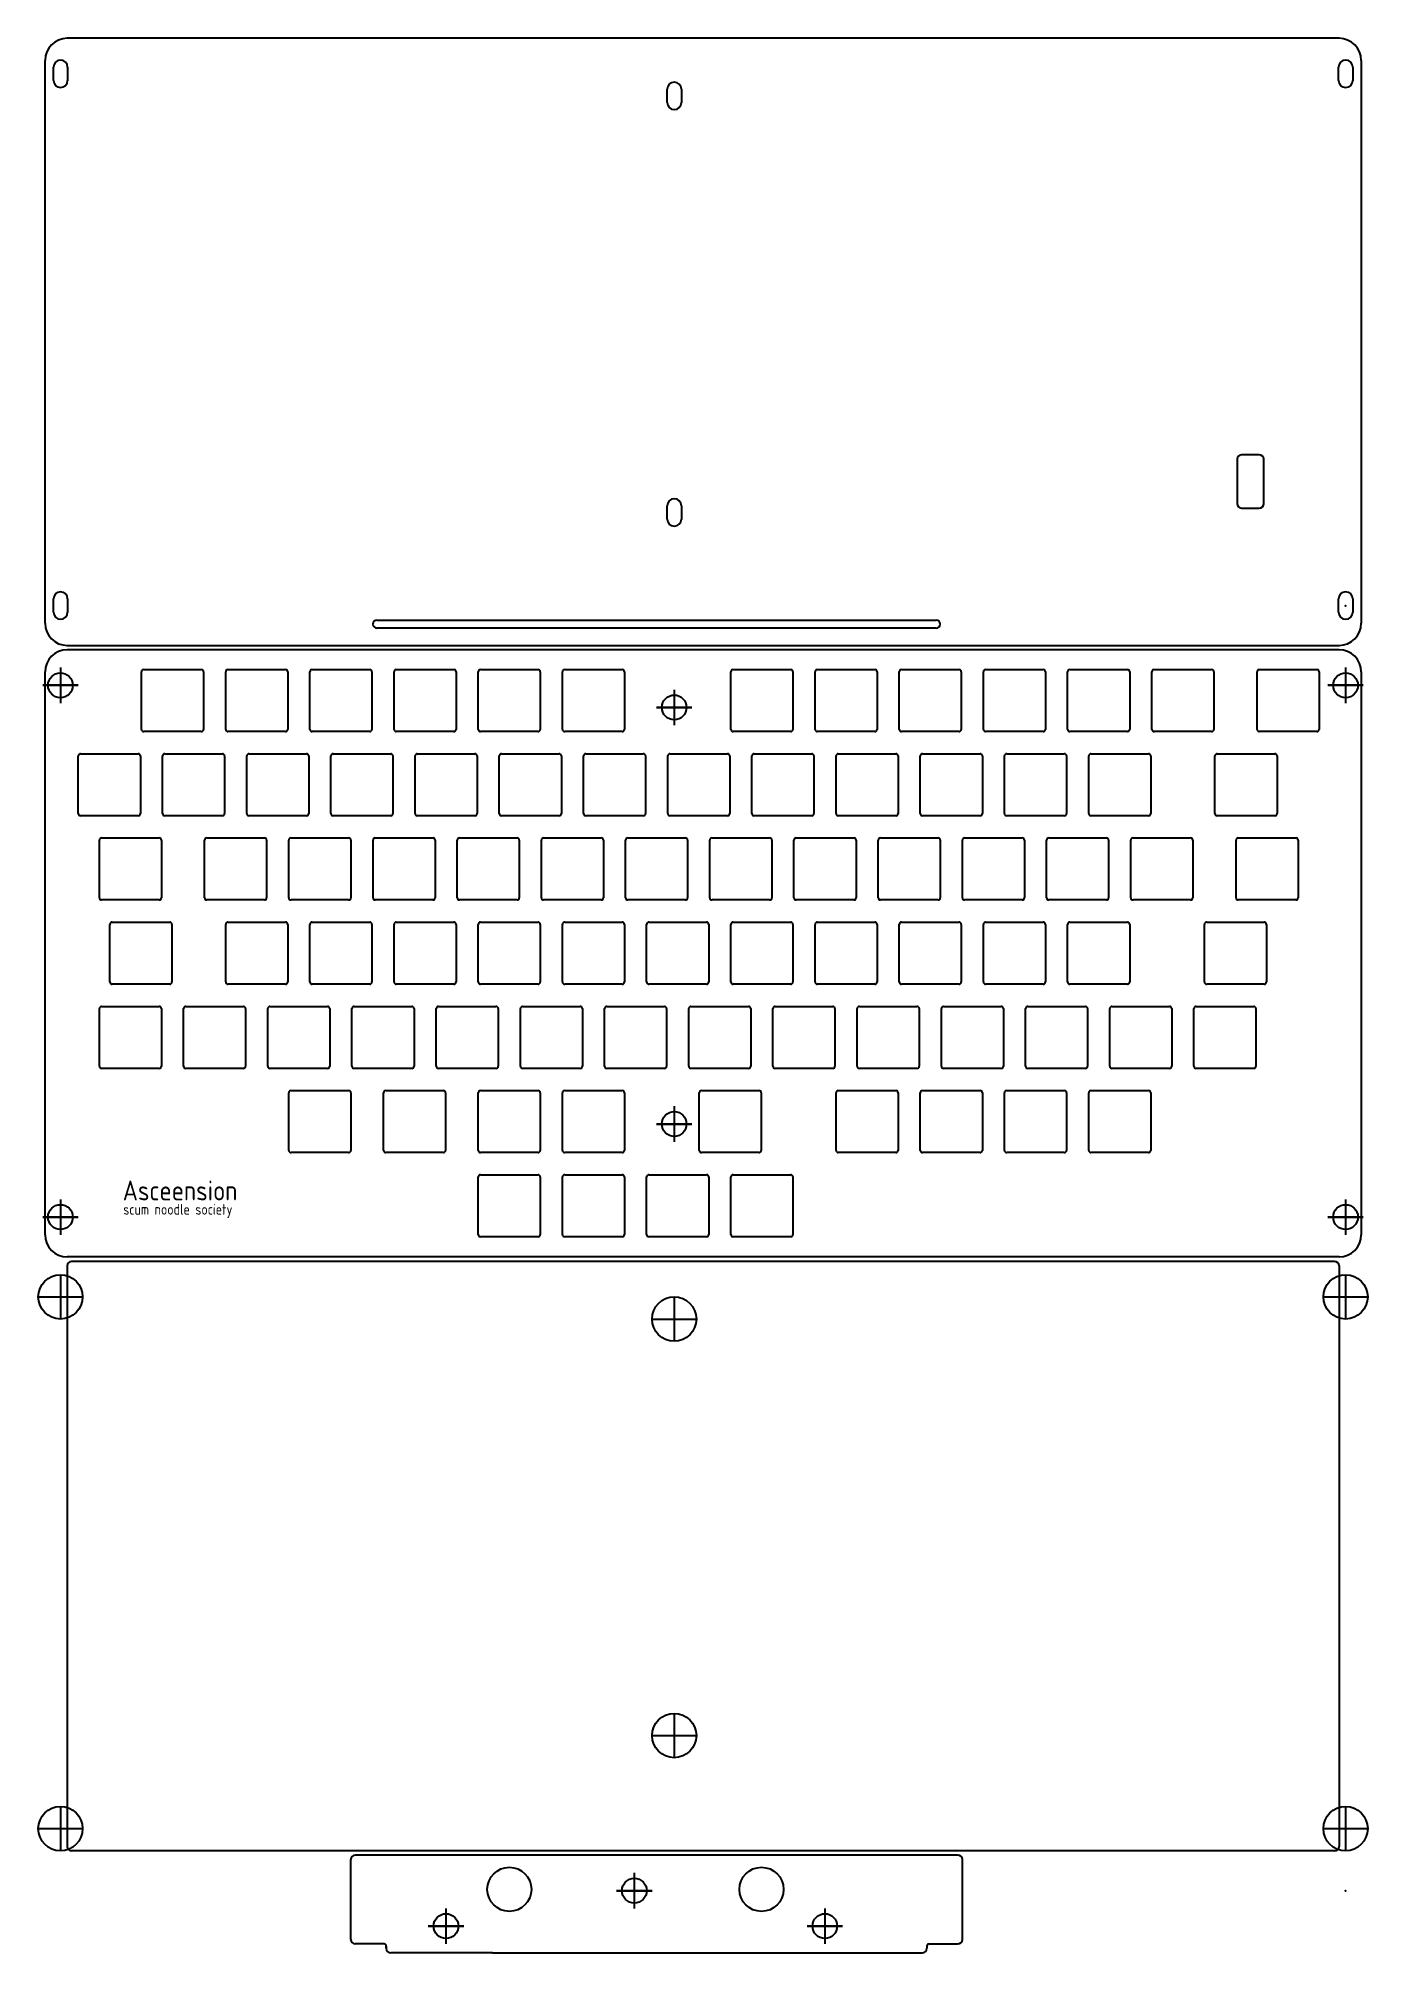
# Model space of a CAD drawing. Extents: x 8 to 308, y 8 to 440.
import ezdxf
from ezdxf.enums import TextEntityAlignment as Align

# ---------------------------------------------------------------- set-up
doc = ezdxf.new("R2010")
doc.units = 0
doc.header["$MEASUREMENT"] = 0
doc.layers.get('0').update_dxf_attribs({"linetype": 'CONTINUOUS'})
doc.layers.add('BLACK', color=7, linetype='CONTINUOUS')
doc.styles.add('KICADB', font='isocp.shx')

msp = doc.modelspace()

# ---------------------------------------------------------------- linework, layer by layer
at = {"linetype": 'ByBlock'}
for p in [(303.5, 311.95), (303.475, 22)]:
    msp.add_point(p, dxfattribs=at)
at = {"layer": 'BLACK', "linetype": 'Continuous'}
for p, q in [((56.5, 440), (15, 440)), ((302, 440), (56.5, 440)), ((10, 344.5), (10, 435)), ((11.9, 430.5), (11.9, 433.5)), ((11.9, 430.5), (11.9, 433.5)), ((11.9, 430.5), (11.9, 433.5)), ((11.9, 430.5), (11.9, 433.5)), ((15.1, 433.5), (15.1, 430.4)), ((15.1, 433.5), (15.1, 430.4)), ((15.1, 433.5), (15.1, 430.4)), ((15.1, 433.5), (15.1, 430.4)), ((301.9, 430.5), (301.9, 433.5)), ((301.9, 430.5), (301.9, 433.5)), ((301.9, 430.5), (301.9, 433.5)), ((301.9, 430.5), (301.9, 433.5)), ((305.1, 433.5), (305.1, 430.4)), ((305.1, 433.5), (305.1, 430.4)), ((305.1, 433.5), (305.1, 430.4)), ((305.1, 433.5), (305.1, 430.4)), ((307, 435), (307, 308)), ((150.4, 425.5), (150.4, 428.5)), ((150.4, 425.5), (150.4, 428.5)), ((150.4, 425.5), (150.4, 428.5)), ((150.4, 425.5), (150.4, 428.5)), ((153.6, 428.5), (153.6, 425.4)), ((153.6, 428.5), (153.6, 425.4)), ((153.6, 428.5), (153.6, 425.4)), ((153.6, 428.5), (153.6, 425.4)), ((284, 346), (280, 346)), ((10, 308), (10, 344.5)), ((279, 345), (279, 335)), ((285, 335), (285, 345)), ((150.4, 331.5), (150.4, 334.5)), ((150.4, 331.5), (150.4, 334.5)), ((150.4, 331.5), (150.4, 334.5)), ((150.4, 331.5), (150.4, 334.5)), ((153.6, 334.5), (153.6, 331.4)), ((153.6, 334.5), (153.6, 331.4)), ((153.6, 334.5), (153.6, 331.4)), ((153.6, 334.5), (153.6, 331.4)), ((280, 334), (284, 334)), ((11.9, 310.5), (11.9, 313.5)), ((11.9, 310.5), (11.9, 313.5)), ((11.9, 310.5), (11.9, 313.5)), ((11.9, 310.5), (11.9, 313.5)), ((15.1, 313.5), (15.1, 310.4)), ((15.1, 313.5), (15.1, 310.4)), ((15.1, 313.5), (15.1, 310.4)), ((15.1, 313.5), (15.1, 310.4)), ((301.9, 310.5), (301.9, 313.5)), ((301.9, 310.5), (301.9, 313.5)), ((301.9, 310.5), (301.9, 313.5)), ((301.9, 310.5), (301.9, 313.5)), ((305.1, 313.5), (305.1, 310.4)), ((305.1, 313.5), (305.1, 310.4)), ((305.1, 313.5), (305.1, 310.4)), ((305.1, 313.5), (305.1, 310.4)), ((84.9, 308.7), (211.1, 308.7)), ((211.1, 306.9), (84.9, 306.9)), ((15, 303), (56.5, 303)), ((56.5, 303), (302, 303)), ((260.5, 302), (15, 302)), ((302, 302), (260.5, 302)), ((9.475, 294), (17.475, 294)), ((17.475, 294), (9.475, 294)), ((10, 260.5), (10, 297)), ((13.475, 298), (13.475, 290)), ((31.7596, 284.051), (31.7596, 297.051)), ((32.2596, 297.551), (45.2596, 297.551)), ((45.7596, 297.051), (45.7596, 284.051)), ((50.7596, 284.051), (50.7596, 297.051)), ((51.2596, 297.551), (64.2596, 297.551)), ((64.7596, 297.051), (64.7596, 284.051)), ((69.7596, 284.051), (69.7596, 297.051)), ((70.2596, 297.551), (83.2596, 297.551)), ((83.7596, 297.051), (83.7596, 284.051)), ((88.7596, 284.051), (88.7596, 297.051)), ((89.2596, 297.551), (102.26, 297.551)), ((102.76, 297.051), (102.76, 284.051)), ((107.76, 284.051), (107.76, 297.051)), ((108.26, 297.551), (121.26, 297.551)), ((121.76, 297.051), (121.76, 284.051)), ((126.76, 284.051), (126.76, 297.051)), ((127.26, 297.551), (140.26, 297.551)), ((140.76, 297.051), (140.76, 284.051)), ((164.76, 284.051), (164.76, 297.051)), ((165.26, 297.551), (178.26, 297.551)), ((178.76, 297.051), (178.76, 284.051)), ((183.76, 284.051), (183.76, 297.051)), ((184.26, 297.551), (197.26, 297.551)), ((197.76, 297.051), (197.76, 284.051)), ((202.76, 284.051), (202.76, 297.051)), ((203.26, 297.551), (216.26, 297.551)), ((216.76, 297.051), (216.76, 284.051)), ((221.76, 284.051), (221.76, 297.051)), ((222.26, 297.551), (235.26, 297.551)), ((235.76, 297.051), (235.76, 284.051)), ((240.76, 284.051), (240.76, 297.051)), ((241.26, 297.551), (254.26, 297.551)), ((254.76, 297.051), (254.76, 284.051)), ((259.76, 284.051), (259.76, 297.051)), ((260.26, 297.551), (273.26, 297.551)), ((273.76, 297.051), (273.76, 284.051)), ((283.51, 284.051), (283.51, 297.051)), ((284.01, 297.551), (297.01, 297.551)), ((297.51, 297.051), (297.51, 284.051)), ((299.475, 294), (307.475, 294)), ((307.475, 294), (299.475, 294)), ((303.475, 298), (303.475, 290)), ((307, 297), (307, 260.5)), ((151.975, 293), (151.975, 285)), ((147.975, 289), (155.975, 289)), ((155.975, 289), (147.975, 289)), ((45.2596, 283.551), (32.2596, 283.551)), ((64.2596, 283.551), (51.2596, 283.551)), ((83.2596, 283.551), (70.2596, 283.551)), ((102.26, 283.551), (89.2596, 283.551)), ((121.26, 283.551), (108.26, 283.551)), ((140.26, 283.551), (127.26, 283.551)), ((178.26, 283.551), (165.26, 283.551)), ((197.26, 283.551), (184.26, 283.551)), ((216.26, 283.551), (203.26, 283.551)), ((235.26, 283.551), (222.26, 283.551)), ((254.26, 283.551), (241.26, 283.551)), ((273.26, 283.551), (260.26, 283.551)), ((297.01, 283.551), (284.01, 283.551)), ((17.5096, 265.051), (17.5096, 278.051)), ((18.0096, 278.551), (31.0096, 278.551)), ((31.5096, 278.051), (31.5096, 265.051)), ((36.5096, 265.051), (36.5096, 278.051)), ((37.0096, 278.551), (50.0096, 278.551)), ((50.5096, 278.051), (50.5096, 265.051)), ((55.5096, 265.051), (55.5096, 278.051)), ((56.0096, 278.551), (69.0096, 278.551)), ((69.5096, 278.051), (69.5096, 265.051)), ((74.5096, 265.051), (74.5096, 278.051)), ((75.0096, 278.551), (88.0096, 278.551)), ((88.5096, 278.051), (88.5096, 265.051)), ((93.5096, 265.051), (93.5096, 278.051)), ((94.0096, 278.551), (107.01, 278.551)), ((107.51, 278.051), (107.51, 265.051)), ((112.51, 265.051), (112.51, 278.051)), ((113.01, 278.551), (126.01, 278.551)), ((126.51, 278.051), (126.51, 265.051)), ((131.51, 265.051), (131.51, 278.051)), ((132.01, 278.551), (145.01, 278.551)), ((145.51, 278.051), (145.51, 265.051)), ((150.51, 265.051), (150.51, 278.051)), ((151.01, 278.551), (164.01, 278.551)), ((164.51, 278.051), (164.51, 265.051)), ((169.51, 265.051), (169.51, 278.051)), ((170.01, 278.551), (183.01, 278.551)), ((183.51, 278.051), (183.51, 265.051)), ((188.51, 265.051), (188.51, 278.051)), ((189.01, 278.551), (202.01, 278.551)), ((202.51, 278.051), (202.51, 265.051)), ((207.51, 265.051), (207.51, 278.051)), ((208.01, 278.551), (221.01, 278.551)), ((221.51, 278.051), (221.51, 265.051)), ((226.51, 265.051), (226.51, 278.051)), ((227.01, 278.551), (240.01, 278.551)), ((240.51, 278.051), (240.51, 265.051)), ((245.51, 265.051), (245.51, 278.051)), ((246.01, 278.551), (259.01, 278.551)), ((259.51, 278.051), (259.51, 265.051)), ((274.01, 265.051), (274.01, 278.051)), ((274.51, 278.551), (287.51, 278.551)), ((288.01, 278.051), (288.01, 265.051)), ((31.0096, 264.551), (18.0096, 264.551)), ((50.0096, 264.551), (37.0096, 264.551)), ((69.0096, 264.551), (56.0096, 264.551)), ((88.0096, 264.551), (75.0096, 264.551)), ((107.01, 264.551), (94.0096, 264.551)), ((126.01, 264.551), (113.01, 264.551)), ((145.01, 264.551), (132.01, 264.551)), ((164.01, 264.551), (151.01, 264.551)), ((183.01, 264.551), (170.01, 264.551)), ((202.01, 264.551), (189.01, 264.551)), ((221.01, 264.551), (208.01, 264.551)), ((240.01, 264.551), (227.01, 264.551)), ((259.01, 264.551), (246.01, 264.551)), ((287.51, 264.551), (274.51, 264.551)), ((10, 170), (10, 260.5)), ((22.7596, 259.551), (35.7596, 259.551)), ((46.5096, 259.551), (59.5096, 259.551)), ((65.5096, 259.551), (78.5096, 259.551)), ((84.5096, 259.551), (97.5096, 259.551)), ((103.51, 259.551), (116.51, 259.551)), ((122.51, 259.551), (135.51, 259.551)), ((141.51, 259.551), (154.51, 259.551)), ((160.51, 259.551), (173.51, 259.551)), ((179.51, 259.551), (192.51, 259.551)), ((198.51, 259.551), (211.51, 259.551)), ((217.51, 259.551), (230.51, 259.551)), ((236.51, 259.551), (249.51, 259.551)), ((255.51, 259.551), (268.51, 259.551)), ((279.26, 259.551), (292.26, 259.551)), ((307, 260.5), (307, 170)), ((22.2596, 246.051), (22.2596, 259.051)), ((36.2596, 259.051), (36.2596, 246.051)), ((46.0096, 246.051), (46.0096, 259.051)), ((60.0096, 259.051), (60.0096, 246.051)), ((65.0096, 246.051), (65.0096, 259.051)), ((79.0096, 259.051), (79.0096, 246.051)), ((84.0096, 246.051), (84.0096, 259.051)), ((98.0096, 259.051), (98.0096, 246.051)), ((103.01, 246.051), (103.01, 259.051)), ((117.01, 259.051), (117.01, 246.051)), ((122.01, 246.051), (122.01, 259.051)), ((136.01, 259.051), (136.01, 246.051)), ((141.01, 246.051), (141.01, 259.051)), ((155.01, 259.051), (155.01, 246.051)), ((160.01, 246.051), (160.01, 259.051)), ((174.01, 259.051), (174.01, 246.051)), ((179.01, 246.051), (179.01, 259.051)), ((193.01, 259.051), (193.01, 246.051)), ((198.01, 246.051), (198.01, 259.051)), ((212.01, 259.051), (212.01, 246.051)), ((217.01, 246.051), (217.01, 259.051)), ((231.01, 259.051), (231.01, 246.051)), ((236.01, 246.051), (236.01, 259.051)), ((250.01, 259.051), (250.01, 246.051)), ((255.01, 246.051), (255.01, 259.051)), ((269.01, 259.051), (269.01, 246.051)), ((278.76, 246.051), (278.76, 259.051)), ((292.76, 259.051), (292.76, 246.051)), ((35.7596, 245.551), (22.7596, 245.551)), ((59.5096, 245.551), (46.5096, 245.551)), ((78.5096, 245.551), (65.5096, 245.551)), ((97.5096, 245.551), (84.5096, 245.551)), ((116.51, 245.551), (103.51, 245.551)), ((135.51, 245.551), (122.51, 245.551)), ((154.51, 245.551), (141.51, 245.551)), ((173.51, 245.551), (160.51, 245.551)), ((192.51, 245.551), (179.51, 245.551)), ((211.51, 245.551), (198.51, 245.551)), ((230.51, 245.551), (217.51, 245.551)), ((249.51, 245.551), (236.51, 245.551)), ((268.51, 245.551), (255.51, 245.551)), ((292.26, 245.551), (279.26, 245.551)), ((24.6346, 227.051), (24.6346, 240.051)), ((25.1346, 240.551), (38.1346, 240.551)), ((38.6346, 240.051), (38.6346, 227.051)), ((50.7596, 227.051), (50.7596, 240.051)), ((51.2596, 240.551), (64.2596, 240.551)), ((64.7596, 240.051), (64.7596, 227.051)), ((69.7596, 227.051), (69.7596, 240.051)), ((70.2596, 240.551), (83.2596, 240.551)), ((83.7596, 240.051), (83.7596, 227.051)), ((88.7596, 227.051), (88.7596, 240.051)), ((89.2596, 240.551), (102.26, 240.551)), ((102.76, 240.051), (102.76, 227.051)), ((107.76, 227.051), (107.76, 240.051)), ((108.26, 240.551), (121.26, 240.551)), ((121.76, 240.051), (121.76, 227.051)), ((126.76, 227.051), (126.76, 240.051)), ((127.26, 240.551), (140.26, 240.551)), ((140.76, 240.051), (140.76, 227.051)), ((145.76, 227.051), (145.76, 240.051)), ((146.26, 240.551), (159.26, 240.551)), ((159.76, 240.051), (159.76, 227.051)), ((164.76, 227.051), (164.76, 240.051)), ((165.26, 240.551), (178.26, 240.551)), ((178.76, 240.051), (178.76, 227.051)), ((183.76, 227.051), (183.76, 240.051)), ((184.26, 240.551), (197.26, 240.551)), ((197.76, 240.051), (197.76, 227.051)), ((202.76, 227.051), (202.76, 240.051)), ((203.26, 240.551), (216.26, 240.551)), ((216.76, 240.051), (216.76, 227.051)), ((221.76, 227.051), (221.76, 240.051)), ((222.26, 240.551), (235.26, 240.551)), ((235.76, 240.051), (235.76, 227.051)), ((240.76, 227.051), (240.76, 240.051)), ((241.26, 240.551), (254.26, 240.551)), ((254.76, 240.051), (254.76, 227.051)), ((271.635, 227.051), (271.635, 240.051)), ((272.135, 240.551), (285.135, 240.551)), ((285.635, 240.051), (285.635, 227.051)), ((38.1346, 226.551), (25.1346, 226.551)), ((64.2596, 226.551), (51.2596, 226.551)), ((83.2596, 226.551), (70.2596, 226.551)), ((102.26, 226.551), (89.2596, 226.551)), ((121.26, 226.551), (108.26, 226.551)), ((140.26, 226.551), (127.26, 226.551)), ((159.26, 226.551), (146.26, 226.551)), ((178.26, 226.551), (165.26, 226.551)), ((197.26, 226.551), (184.26, 226.551)), ((216.26, 226.551), (203.26, 226.551)), ((235.26, 226.551), (222.26, 226.551)), ((254.26, 226.551), (241.26, 226.551)), ((285.135, 226.551), (272.135, 226.551)), ((22.2596, 208.051), (22.2596, 221.051)), ((22.7596, 221.551), (35.7596, 221.551)), ((36.2596, 221.051), (36.2596, 208.051)), ((41.2596, 208.051), (41.2596, 221.051)), ((41.7596, 221.551), (54.7596, 221.551)), ((55.2596, 221.051), (55.2596, 208.051)), ((60.2596, 208.051), (60.2596, 221.051)), ((60.7596, 221.551), (73.7596, 221.551)), ((74.2596, 221.051), (74.2596, 208.051)), ((79.2596, 208.051), (79.2596, 221.051)), ((79.7596, 221.551), (92.7596, 221.551)), ((93.2596, 221.051), (93.2596, 208.051)), ((98.2596, 208.051), (98.2596, 221.051)), ((98.7596, 221.551), (111.76, 221.551)), ((112.26, 221.051), (112.26, 208.051)), ((117.26, 208.051), (117.26, 221.051)), ((117.76, 221.551), (130.76, 221.551)), ((131.26, 221.051), (131.26, 208.051)), ((136.26, 208.051), (136.26, 221.051)), ((136.76, 221.551), (149.76, 221.551)), ((150.26, 221.051), (150.26, 208.051)), ((155.26, 208.051), (155.26, 221.051)), ((155.76, 221.551), (168.76, 221.551)), ((169.26, 221.051), (169.26, 208.051)), ((174.26, 208.051), (174.26, 221.051)), ((174.76, 221.551), (187.76, 221.551)), ((188.26, 221.051), (188.26, 208.051)), ((193.26, 208.051), (193.26, 221.051)), ((193.76, 221.551), (206.76, 221.551)), ((207.26, 221.051), (207.26, 208.051)), ((212.26, 208.051), (212.26, 221.051)), ((212.76, 221.551), (225.76, 221.551)), ((226.26, 221.051), (226.26, 208.051)), ((231.26, 208.051), (231.26, 221.051)), ((231.76, 221.551), (244.76, 221.551)), ((245.26, 221.051), (245.26, 208.051)), ((250.26, 208.051), (250.26, 221.051)), ((250.76, 221.551), (263.76, 221.551)), ((264.26, 221.051), (264.26, 208.051)), ((269.26, 208.051), (269.26, 221.051)), ((269.76, 221.551), (282.76, 221.551)), ((283.26, 221.051), (283.26, 208.051)), ((35.7596, 207.551), (22.7596, 207.551)), ((54.7596, 207.551), (41.7596, 207.551)), ((73.7596, 207.551), (60.7596, 207.551)), ((92.7596, 207.551), (79.7596, 207.551)), ((111.76, 207.551), (98.7596, 207.551)), ((130.76, 207.551), (117.76, 207.551)), ((149.76, 207.551), (136.76, 207.551)), ((168.76, 207.551), (155.76, 207.551)), ((187.76, 207.551), (174.76, 207.551)), ((206.76, 207.551), (193.76, 207.551)), ((225.76, 207.551), (212.76, 207.551)), ((244.76, 207.551), (231.76, 207.551)), ((263.76, 207.551), (250.76, 207.551)), ((282.76, 207.551), (269.76, 207.551)), ((65.0096, 189.051), (65.0096, 202.051)), ((65.5096, 202.551), (78.5096, 202.551)), ((79.0096, 202.051), (79.0096, 189.051)), ((86.3846, 189.051), (86.3846, 202.051)), ((86.8846, 202.551), (99.8846, 202.551)), ((100.385, 202.051), (100.385, 189.051)), ((107.76, 189.051), (107.76, 202.051)), ((108.26, 202.551), (121.26, 202.551)), ((121.76, 202.051), (121.76, 189.051)), ((126.76, 189.051), (126.76, 202.051)), ((127.26, 202.551), (140.26, 202.551)), ((140.76, 202.051), (140.76, 189.051)), ((151.975, 199), (151.975, 191)), ((157.635, 189.051), (157.635, 202.051)), ((158.135, 202.551), (171.135, 202.551)), ((171.635, 202.051), (171.635, 189.051)), ((188.51, 189.051), (188.51, 202.051)), ((189.01, 202.551), (202.01, 202.551)), ((202.51, 202.051), (202.51, 189.051)), ((207.51, 189.051), (207.51, 202.051)), ((208.01, 202.551), (221.01, 202.551)), ((221.51, 202.051), (221.51, 189.051)), ((226.51, 189.051), (226.51, 202.051)), ((227.01, 202.551), (240.01, 202.551)), ((240.51, 202.051), (240.51, 189.051)), ((245.51, 189.051), (245.51, 202.051)), ((246.01, 202.551), (259.01, 202.551)), ((259.51, 202.051), (259.51, 189.051)), ((147.975, 195), (155.975, 195)), ((155.975, 195), (147.975, 195)), ((78.5096, 188.551), (65.5096, 188.551)), ((99.8846, 188.551), (86.8846, 188.551)), ((121.26, 188.551), (108.26, 188.551)), ((140.26, 188.551), (127.26, 188.551)), ((171.135, 188.551), (158.135, 188.551)), ((202.01, 188.551), (189.01, 188.551)), ((221.01, 188.551), (208.01, 188.551)), ((240.01, 188.551), (227.01, 188.551)), ((259.01, 188.551), (246.01, 188.551)), ((107.76, 170.051), (107.76, 183.051)), ((108.26, 183.551), (121.26, 183.551)), ((121.76, 183.051), (121.76, 170.051)), ((126.76, 170.051), (126.76, 183.051)), ((127.26, 183.551), (140.26, 183.551)), ((140.76, 183.051), (140.76, 170.051)), ((145.76, 170.051), (145.76, 183.051)), ((146.26, 183.551), (159.26, 183.551)), ((159.76, 183.051), (159.76, 170.051)), ((164.76, 170.051), (164.76, 183.051)), ((165.26, 183.551), (178.26, 183.551)), ((178.76, 183.051), (178.76, 170.051)), ((13.475, 178), (13.475, 170)), ((303.475, 178), (303.475, 170)), ((9.475, 174), (17.475, 174)), ((17.475, 174), (9.475, 174)), ((299.475, 174), (307.475, 174)), ((307.475, 174), (299.475, 174)), ((121.26, 169.551), (108.26, 169.551)), ((140.26, 169.551), (127.26, 169.551)), ((159.26, 169.551), (146.26, 169.551)), ((178.26, 169.551), (165.26, 169.551)), ((260.5, 165), (15, 165)), ((302, 165), (260.5, 165)), ((13.475, 161), (13.475, 151)), ((15, 163), (15, 123.938)), ((56.5, 164), (16, 164)), ((301, 164), (56.5, 164)), ((302, 163), (302, 123.938)), ((303.475, 161), (303.475, 151)), ((8.475, 156), (18.475, 156)), ((151.975, 156), (151.975, 146)), ((298.475, 156), (308.475, 156)), ((146.975, 151), (156.975, 151)), ((15, 123.938), (15, 32)), ((302, 123.938), (302, 32)), ((151.975, 62), (151.975, 52)), ((146.975, 57), (156.975, 57)), ((13.475, 41), (13.475, 31)), ((303.475, 41), (303.475, 31)), ((8.475, 36), (18.475, 36)), ((298.475, 36), (308.475, 36)), ((56.5, 31), (16, 31)), ((301, 31), (56.5, 31)), ((79, 11), (79, 29)), ((185, 30), (80, 30)), ((142.975, 26), (142.975, 18)), ((216, 30), (185, 30)), ((217, 11), (217, 29)), ((138.975, 22), (146.975, 22)), ((146.975, 22), (138.975, 22)), ((100.475, 18), (100.475, 10)), ((185.975, 18), (185.975, 10)), ((96.475, 14), (104.475, 14)), ((104.475, 14), (96.475, 14)), ((181.975, 14), (189.975, 14)), ((189.975, 14), (181.975, 14)), ((86.5, 10), (80, 10)), ((86.5, 10), (80, 10)), ((87, 9), (87, 9.5)), ((87, 9.5), (87, 9)), ((209, 9.5), (209, 9)), ((209.5, 10), (216, 10)), ((210, 10), (216, 10)), ((111, 8), (88, 8)), ((111, 8), (208, 8))]:
    msp.add_line(p, q, dxfattribs=at)
at = {"layer": 'BLACK'}
for centre, radius in [((13.475, 294), 2.7951), ((303.475, 294), 2.7951), ((151.975, 289), 2.7951), ((151.975, 195), 2.7951), ((13.475, 174), 2.7951), ((303.475, 174), 2.7951), ((13.475, 156), 5), ((303.475, 156), 5), ((151.975, 151), 5), ((151.975, 57), 5), ((13.475, 36), 5), ((303.475, 36), 5), ((114.775, 22.3), 4.982), ((171.675, 22.3), 4.982), ((142.975, 22), 2.7951), ((100.475, 14), 2.7951), ((185.975, 14), 2.7951)]:
    msp.add_circle(centre, radius, dxfattribs=at)
for centre, radius, start, end in [((15, 435), 5, 90, 180), ((302, 435), 5, 0, 90), ((13.5, 433.5), 1.6, 90, 180), ((13.5, 433.5), 1.6, 90, 180), ((13.5, 433.5), 1.6, 90, 180), ((13.5, 433.5), 1.6, 90, 180), ((13.5, 433.5), 1.6, 0, 90), ((13.5, 433.5), 1.6, 0, 90), ((13.5, 433.5), 1.6, 0, 90), ((13.5, 433.5), 1.6, 0, 90), ((303.5, 433.5), 1.6, 90, 180), ((303.5, 433.5), 1.6, 90, 180), ((303.5, 433.5), 1.6, 90, 180), ((303.5, 433.5), 1.6, 90, 180), ((303.5, 433.5), 1.6, 0, 90), ((303.5, 433.5), 1.6, 0, 90), ((303.5, 433.5), 1.6, 0, 90), ((303.5, 433.5), 1.6, 0, 90), ((13.5, 430.5), 1.6, 180, 270), ((13.5, 430.5), 1.6, 180, 270), ((13.5, 430.5), 1.6, 180, 270), ((13.5, 430.5), 1.6, 180, 270), ((13.5, 430.5), 1.6, 270, 0), ((13.5, 430.5), 1.6, 270, 0), ((13.5, 430.5), 1.6, 270, 0), ((13.5, 430.5), 1.6, 270, 0), ((152, 428.5), 1.6, 90, 180), ((152, 428.5), 1.6, 90, 180), ((152, 428.5), 1.6, 90, 180), ((152, 428.5), 1.6, 90, 180), ((152, 428.5), 1.6, 0, 90), ((152, 428.5), 1.6, 0, 90), ((152, 428.5), 1.6, 0, 90), ((152, 428.5), 1.6, 0, 90), ((303.5, 430.5), 1.6, 180, 270), ((303.5, 430.5), 1.6, 180, 270), ((303.5, 430.5), 1.6, 180, 270), ((303.5, 430.5), 1.6, 180, 270), ((303.5, 430.5), 1.6, 270, 0), ((303.5, 430.5), 1.6, 270, 0), ((303.5, 430.5), 1.6, 270, 0), ((303.5, 430.5), 1.6, 270, 0), ((152, 425.5), 1.6, 180, 270), ((152, 425.5), 1.6, 180, 270), ((152, 425.5), 1.6, 180, 270), ((152, 425.5), 1.6, 180, 270), ((152, 425.5), 1.6, 270, 0), ((152, 425.5), 1.6, 270, 0), ((152, 425.5), 1.6, 270, 0), ((152, 425.5), 1.6, 270, 0), ((280, 345), 1, 90, 180), ((284, 345), 1, 0, 90), ((152, 334.5), 1.6, 90, 180), ((152, 334.5), 1.6, 90, 180), ((152, 334.5), 1.6, 90, 180), ((152, 334.5), 1.6, 90, 180), ((152, 334.5), 1.6, 0, 90), ((152, 334.5), 1.6, 0, 90), ((152, 334.5), 1.6, 0, 90), ((152, 334.5), 1.6, 0, 90), ((280, 335), 1, 180, 270), ((284, 335), 1, 270, 0), ((152, 331.5), 1.6, 180, 270), ((152, 331.5), 1.6, 180, 270), ((152, 331.5), 1.6, 180, 270), ((152, 331.5), 1.6, 180, 270), ((152, 331.5), 1.6, 270, 0), ((152, 331.5), 1.6, 270, 0), ((152, 331.5), 1.6, 270, 0), ((152, 331.5), 1.6, 270, 0), ((13.5, 313.5), 1.6, 90, 180), ((13.5, 313.5), 1.6, 90, 180), ((13.5, 313.5), 1.6, 90, 180), ((13.5, 313.5), 1.6, 90, 180), ((13.5, 313.5), 1.6, 0, 90), ((13.5, 313.5), 1.6, 0, 90), ((13.5, 313.5), 1.6, 0, 90), ((13.5, 313.5), 1.6, 0, 90), ((303.5, 313.5), 1.6, 90, 180), ((303.5, 313.5), 1.6, 90, 180), ((303.5, 313.5), 1.6, 90, 180), ((303.5, 313.5), 1.6, 90, 180), ((303.5, 313.5), 1.6, 0, 90), ((303.5, 313.5), 1.6, 0, 90), ((303.5, 313.5), 1.6, 0, 90), ((303.5, 313.5), 1.6, 0, 90), ((15, 308), 5, 180, 270), ((13.5, 310.5), 1.6, 180, 270), ((13.5, 310.5), 1.6, 180, 270), ((13.5, 310.5), 1.6, 180, 270), ((13.5, 310.5), 1.6, 180, 270), ((13.5, 310.5), 1.6, 270, 0), ((13.5, 310.5), 1.6, 270, 0), ((13.5, 310.5), 1.6, 270, 0), ((13.5, 310.5), 1.6, 270, 0), ((84.9, 307.8), 0.9, 90, 270), ((211.1, 307.8), 0.9, 270, 90), ((303.5, 310.5), 1.6, 180, 270), ((303.5, 310.5), 1.6, 180, 270), ((303.5, 310.5), 1.6, 180, 270), ((303.5, 310.5), 1.6, 180, 270), ((302, 308), 5, 270, 0), ((303.5, 310.5), 1.6, 270, 0), ((303.5, 310.5), 1.6, 270, 0), ((303.5, 310.5), 1.6, 270, 0), ((303.5, 310.5), 1.6, 270, 0), ((15, 297), 5, 90, 180), ((302, 297), 5, 0, 90), ((32.2596, 297.051), 0.5, 90, 180), ((45.2596, 297.051), 0.5, 0, 90), ((51.2596, 297.051), 0.5, 90, 180), ((64.2596, 297.051), 0.5, 0, 90), ((70.2596, 297.051), 0.5, 90, 180), ((83.2596, 297.051), 0.5, 0, 90), ((89.2596, 297.051), 0.5, 90, 180), ((102.26, 297.051), 0.5, 0, 90), ((108.26, 297.051), 0.5, 90, 180), ((121.26, 297.051), 0.5, 0, 90), ((127.26, 297.051), 0.5, 90, 180), ((140.26, 297.051), 0.5, 0, 90), ((165.26, 297.051), 0.5, 90, 180), ((178.26, 297.051), 0.5, 0, 90), ((184.26, 297.051), 0.5, 90, 180), ((197.26, 297.051), 0.5, 0, 90), ((203.26, 297.051), 0.5, 90, 180), ((216.26, 297.051), 0.5, 0, 90), ((222.26, 297.051), 0.5, 90, 180), ((235.26, 297.051), 0.5, 0, 90), ((241.26, 297.051), 0.5, 90, 180), ((254.26, 297.051), 0.5, 0, 90), ((260.26, 297.051), 0.5, 90, 180), ((273.26, 297.051), 0.5, 0, 90), ((284.01, 297.051), 0.5, 90, 180), ((297.01, 297.051), 0.5, 0, 90), ((32.2596, 284.051), 0.5, 180, 270), ((45.2596, 284.051), 0.5, 270, 0), ((51.2596, 284.051), 0.5, 180, 270), ((64.2596, 284.051), 0.5, 270, 0), ((70.2596, 284.051), 0.5, 180, 270), ((83.2596, 284.051), 0.5, 270, 0), ((89.2596, 284.051), 0.5, 180, 270), ((102.26, 284.051), 0.5, 270, 0), ((108.26, 284.051), 0.5, 180, 270), ((121.26, 284.051), 0.5, 270, 0), ((127.26, 284.051), 0.5, 180, 270), ((140.26, 284.051), 0.5, 270, 0), ((165.26, 284.051), 0.5, 180, 270), ((178.26, 284.051), 0.5, 270, 0), ((184.26, 284.051), 0.5, 180, 270), ((197.26, 284.051), 0.5, 270, 0), ((203.26, 284.051), 0.5, 180, 270), ((216.26, 284.051), 0.5, 270, 0), ((222.26, 284.051), 0.5, 180, 270), ((235.26, 284.051), 0.5, 270, 0), ((241.26, 284.051), 0.5, 180, 270), ((254.26, 284.051), 0.5, 270, 0), ((260.26, 284.051), 0.5, 180, 270), ((273.26, 284.051), 0.5, 270, 0), ((284.01, 284.051), 0.5, 180, 270), ((297.01, 284.051), 0.5, 270, 0), ((18.0096, 278.051), 0.5, 90, 180), ((31.0096, 278.051), 0.5, 0, 90), ((37.0096, 278.051), 0.5, 90, 180), ((50.0096, 278.051), 0.5, 0, 90), ((56.0096, 278.051), 0.5, 90, 180), ((69.0096, 278.051), 0.5, 0, 90), ((75.0096, 278.051), 0.5, 90, 180), ((88.0096, 278.051), 0.5, 0, 90), ((94.0096, 278.051), 0.5, 90, 180), ((107.01, 278.051), 0.5, 0, 90), ((113.01, 278.051), 0.5, 90, 180), ((126.01, 278.051), 0.5, 0, 90), ((132.01, 278.051), 0.5, 90, 180), ((145.01, 278.051), 0.5, 0, 90), ((151.01, 278.051), 0.5, 90, 180), ((164.01, 278.051), 0.5, 0, 90), ((170.01, 278.051), 0.5, 90, 180), ((183.01, 278.051), 0.5, 0, 90), ((189.01, 278.051), 0.5, 90, 180), ((202.01, 278.051), 0.5, 0, 90), ((208.01, 278.051), 0.5, 90, 180), ((221.01, 278.051), 0.5, 0, 90), ((227.01, 278.051), 0.5, 90, 180), ((240.01, 278.051), 0.5, 0, 90), ((246.01, 278.051), 0.5, 90, 180), ((259.01, 278.051), 0.5, 0, 90), ((274.51, 278.051), 0.5, 90, 180), ((287.51, 278.051), 0.5, 0, 90), ((18.0096, 265.051), 0.5, 180, 270), ((31.0096, 265.051), 0.5, 270, 0), ((37.0096, 265.051), 0.5, 180, 270), ((50.0096, 265.051), 0.5, 270, 0), ((56.0096, 265.051), 0.5, 180, 270), ((69.0096, 265.051), 0.5, 270, 0), ((75.0096, 265.051), 0.5, 180, 270), ((88.0096, 265.051), 0.5, 270, 0), ((94.0096, 265.051), 0.5, 180, 270), ((107.01, 265.051), 0.5, 270, 0), ((113.01, 265.051), 0.5, 180, 270), ((126.01, 265.051), 0.5, 270, 0), ((132.01, 265.051), 0.5, 180, 270), ((145.01, 265.051), 0.5, 270, 0), ((151.01, 265.051), 0.5, 180, 270), ((164.01, 265.051), 0.5, 270, 0), ((170.01, 265.051), 0.5, 180, 270), ((183.01, 265.051), 0.5, 270, 0), ((189.01, 265.051), 0.5, 180, 270), ((202.01, 265.051), 0.5, 270, 0), ((208.01, 265.051), 0.5, 180, 270), ((221.01, 265.051), 0.5, 270, 0), ((227.01, 265.051), 0.5, 180, 270), ((240.01, 265.051), 0.5, 270, 0), ((246.01, 265.051), 0.5, 180, 270), ((259.01, 265.051), 0.5, 270, 0), ((274.51, 265.051), 0.5, 180, 270), ((287.51, 265.051), 0.5, 270, 0), ((22.7596, 259.051), 0.5, 90, 180), ((35.7596, 259.051), 0.5, 0, 90), ((46.5096, 259.051), 0.5, 90, 180), ((59.5096, 259.051), 0.5, 0, 90), ((65.5096, 259.051), 0.5, 90, 180), ((78.5096, 259.051), 0.5, 0, 90), ((84.5096, 259.051), 0.5, 90, 180), ((97.5096, 259.051), 0.5, 0, 90), ((103.51, 259.051), 0.5, 90, 180), ((116.51, 259.051), 0.5, 0, 90), ((122.51, 259.051), 0.5, 90, 180), ((135.51, 259.051), 0.5, 0, 90), ((141.51, 259.051), 0.5, 90, 180), ((154.51, 259.051), 0.5, 0, 90), ((160.51, 259.051), 0.5, 90, 180), ((173.51, 259.051), 0.5, 0, 90), ((179.51, 259.051), 0.5, 90, 180), ((192.51, 259.051), 0.5, 0, 90), ((198.51, 259.051), 0.5, 90, 180), ((211.51, 259.051), 0.5, 0, 90), ((217.51, 259.051), 0.5, 90, 180), ((230.51, 259.051), 0.5, 0, 90), ((236.51, 259.051), 0.5, 90, 180), ((249.51, 259.051), 0.5, 0, 90), ((255.51, 259.051), 0.5, 90, 180), ((268.51, 259.051), 0.5, 0, 90), ((279.26, 259.051), 0.5, 90, 180), ((292.26, 259.051), 0.5, 0, 90), ((22.7596, 246.051), 0.5, 180, 270), ((35.7596, 246.051), 0.5, 270, 0), ((46.5096, 246.051), 0.5, 180, 270), ((59.5096, 246.051), 0.5, 270, 0), ((65.5096, 246.051), 0.5, 180, 270), ((78.5096, 246.051), 0.5, 270, 0), ((84.5096, 246.051), 0.5, 180, 270), ((97.5096, 246.051), 0.5, 270, 0), ((103.51, 246.051), 0.5, 180, 270), ((116.51, 246.051), 0.5, 270, 0), ((122.51, 246.051), 0.5, 180, 270), ((135.51, 246.051), 0.5, 270, 0), ((141.51, 246.051), 0.5, 180, 270), ((154.51, 246.051), 0.5, 270, 0), ((160.51, 246.051), 0.5, 180, 270), ((173.51, 246.051), 0.5, 270, 0), ((179.51, 246.051), 0.5, 180, 270), ((192.51, 246.051), 0.5, 270, 0), ((198.51, 246.051), 0.5, 180, 270), ((211.51, 246.051), 0.5, 270, 0), ((217.51, 246.051), 0.5, 180, 270), ((230.51, 246.051), 0.5, 270, 0), ((236.51, 246.051), 0.5, 180, 270), ((249.51, 246.051), 0.5, 270, 0), ((255.51, 246.051), 0.5, 180, 270), ((268.51, 246.051), 0.5, 270, 0), ((279.26, 246.051), 0.5, 180, 270), ((292.26, 246.051), 0.5, 270, 0), ((25.1346, 240.051), 0.5, 90, 180), ((38.1346, 240.051), 0.5, 0, 90), ((51.2596, 240.051), 0.5, 90, 180), ((64.2596, 240.051), 0.5, 0, 90), ((70.2596, 240.051), 0.5, 90, 180), ((83.2596, 240.051), 0.5, 0, 90), ((89.2596, 240.051), 0.5, 90, 180), ((102.26, 240.051), 0.5, 0, 90), ((108.26, 240.051), 0.5, 90, 180), ((121.26, 240.051), 0.5, 0, 90), ((127.26, 240.051), 0.5, 90, 180), ((140.26, 240.051), 0.5, 0, 90), ((146.26, 240.051), 0.5, 90, 180), ((159.26, 240.051), 0.5, 0, 90), ((165.26, 240.051), 0.5, 90, 180), ((178.26, 240.051), 0.5, 0, 90), ((184.26, 240.051), 0.5, 90, 180), ((197.26, 240.051), 0.5, 0, 90), ((203.26, 240.051), 0.5, 90, 180), ((216.26, 240.051), 0.5, 0, 90), ((222.26, 240.051), 0.5, 90, 180), ((235.26, 240.051), 0.5, 0, 90), ((241.26, 240.051), 0.5, 90, 180), ((254.26, 240.051), 0.5, 0, 90), ((272.135, 240.051), 0.5, 90, 180), ((285.135, 240.051), 0.5, 0, 90), ((25.1346, 227.051), 0.5, 180, 270), ((38.1346, 227.051), 0.5, 270, 0), ((51.2596, 227.051), 0.5, 180, 270), ((64.2596, 227.051), 0.5, 270, 0), ((70.2596, 227.051), 0.5, 180, 270), ((83.2596, 227.051), 0.5, 270, 0), ((89.2596, 227.051), 0.5, 180, 270), ((102.26, 227.051), 0.5, 270, 0), ((108.26, 227.051), 0.5, 180, 270), ((121.26, 227.051), 0.5, 270, 0), ((127.26, 227.051), 0.5, 180, 270), ((140.26, 227.051), 0.5, 270, 0), ((146.26, 227.051), 0.5, 180, 270), ((159.26, 227.051), 0.5, 270, 0), ((165.26, 227.051), 0.5, 180, 270), ((178.26, 227.051), 0.5, 270, 0), ((184.26, 227.051), 0.5, 180, 270), ((197.26, 227.051), 0.5, 270, 0), ((203.26, 227.051), 0.5, 180, 270), ((216.26, 227.051), 0.5, 270, 0), ((222.26, 227.051), 0.5, 180, 270), ((235.26, 227.051), 0.5, 270, 0), ((241.26, 227.051), 0.5, 180, 270), ((254.26, 227.051), 0.5, 270, 0), ((272.135, 227.051), 0.5, 180, 270), ((285.135, 227.051), 0.5, 270, 0), ((22.7596, 221.051), 0.5, 90, 180), ((35.7596, 221.051), 0.5, 0, 90), ((41.7596, 221.051), 0.5, 90, 180), ((54.7596, 221.051), 0.5, 0, 90), ((60.7596, 221.051), 0.5, 90, 180), ((73.7596, 221.051), 0.5, 0, 90), ((79.7596, 221.051), 0.5, 90, 180), ((92.7596, 221.051), 0.5, 0, 90), ((98.7596, 221.051), 0.5, 90, 180), ((111.76, 221.051), 0.5, 0, 90), ((117.76, 221.051), 0.5, 90, 180), ((130.76, 221.051), 0.5, 0, 90), ((136.76, 221.051), 0.5, 90, 180), ((149.76, 221.051), 0.5, 0, 90), ((155.76, 221.051), 0.5, 90, 180), ((168.76, 221.051), 0.5, 0, 90), ((174.76, 221.051), 0.5, 90, 180), ((187.76, 221.051), 0.5, 0, 90), ((193.76, 221.051), 0.5, 90, 180), ((206.76, 221.051), 0.5, 0, 90), ((212.76, 221.051), 0.5, 90, 180), ((225.76, 221.051), 0.5, 0, 90), ((231.76, 221.051), 0.5, 90, 180), ((244.76, 221.051), 0.5, 0, 90), ((250.76, 221.051), 0.5, 90, 180), ((263.76, 221.051), 0.5, 0, 90), ((269.76, 221.051), 0.5, 90, 180), ((282.76, 221.051), 0.5, 0, 90), ((22.7596, 208.051), 0.5, 180, 270), ((35.7596, 208.051), 0.5, 270, 0), ((41.7596, 208.051), 0.5, 180, 270), ((54.7596, 208.051), 0.5, 270, 0), ((60.7596, 208.051), 0.5, 180, 270), ((73.7596, 208.051), 0.5, 270, 0), ((79.7596, 208.051), 0.5, 180, 270), ((92.7596, 208.051), 0.5, 270, 0), ((98.7596, 208.051), 0.5, 180, 270), ((111.76, 208.051), 0.5, 270, 0), ((117.76, 208.051), 0.5, 180, 270), ((130.76, 208.051), 0.5, 270, 0), ((136.76, 208.051), 0.5, 180, 270), ((149.76, 208.051), 0.5, 270, 0), ((155.76, 208.051), 0.5, 180, 270), ((168.76, 208.051), 0.5, 270, 0), ((174.76, 208.051), 0.5, 180, 270), ((187.76, 208.051), 0.5, 270, 0), ((193.76, 208.051), 0.5, 180, 270), ((206.76, 208.051), 0.5, 270, 0), ((212.76, 208.051), 0.5, 180, 270), ((225.76, 208.051), 0.5, 270, 0), ((231.76, 208.051), 0.5, 180, 270), ((244.76, 208.051), 0.5, 270, 0), ((250.76, 208.051), 0.5, 180, 270), ((263.76, 208.051), 0.5, 270, 0), ((269.76, 208.051), 0.5, 180, 270), ((282.76, 208.051), 0.5, 270, 0), ((65.5096, 202.051), 0.5, 90, 180), ((78.5096, 202.051), 0.5, 0, 90), ((86.8846, 202.051), 0.5, 90, 180), ((99.8846, 202.051), 0.5, 0, 90), ((108.26, 202.051), 0.5, 90, 180), ((121.26, 202.051), 0.5, 0, 90), ((127.26, 202.051), 0.5, 90, 180), ((140.26, 202.051), 0.5, 0, 90), ((158.135, 202.051), 0.5, 90, 180), ((171.135, 202.051), 0.5, 0, 90), ((189.01, 202.051), 0.5, 90, 180), ((202.01, 202.051), 0.5, 0, 90), ((208.01, 202.051), 0.5, 90, 180), ((221.01, 202.051), 0.5, 0, 90), ((227.01, 202.051), 0.5, 90, 180), ((240.01, 202.051), 0.5, 0, 90), ((246.01, 202.051), 0.5, 90, 180), ((259.01, 202.051), 0.5, 0, 90), ((65.5096, 189.051), 0.5, 180, 270), ((78.5096, 189.051), 0.5, 270, 0), ((86.8846, 189.051), 0.5, 180, 270), ((99.8846, 189.051), 0.5, 270, 0), ((108.26, 189.051), 0.5, 180, 270), ((121.26, 189.051), 0.5, 270, 0), ((127.26, 189.051), 0.5, 180, 270), ((140.26, 189.051), 0.5, 270, 0), ((158.135, 189.051), 0.5, 180, 270), ((171.135, 189.051), 0.5, 270, 0), ((189.01, 189.051), 0.5, 180, 270), ((202.01, 189.051), 0.5, 270, 0), ((208.01, 189.051), 0.5, 180, 270), ((221.01, 189.051), 0.5, 270, 0), ((227.01, 189.051), 0.5, 180, 270), ((240.01, 189.051), 0.5, 270, 0), ((246.01, 189.051), 0.5, 180, 270), ((259.01, 189.051), 0.5, 270, 0), ((108.26, 183.051), 0.5, 90, 180), ((121.26, 183.051), 0.5, 0, 90), ((127.26, 183.051), 0.5, 90, 180), ((140.26, 183.051), 0.5, 0, 90), ((146.26, 183.051), 0.5, 90, 180), ((159.26, 183.051), 0.5, 0, 90), ((165.26, 183.051), 0.5, 90, 180), ((178.26, 183.051), 0.5, 0, 90), ((15, 170), 5, 180, 270), ((108.26, 170.051), 0.5, 180, 270), ((121.26, 170.051), 0.5, 270, 0), ((127.26, 170.051), 0.5, 180, 270), ((140.26, 170.051), 0.5, 270, 0), ((146.26, 170.051), 0.5, 180, 270), ((159.26, 170.051), 0.5, 270, 0), ((165.26, 170.051), 0.5, 180, 270), ((178.26, 170.051), 0.5, 270, 0), ((302, 170), 5, 270, 0), ((16, 163), 1, 90, 180), ((301, 163), 1, 0, 90), ((16, 32), 1, 180, 270), ((301, 32), 1, 270, 0), ((80, 29), 1, 90, 180), ((216, 29), 1, 0, 90), ((80, 11), 1, 180, 270), ((86.5, 9.5), 0.5, 0, 90), ((88, 9), 1, 180, 270), ((208, 9), 1, 270, 0), ((209.5, 9.5), 0.5, 90, 180), ((216, 11), 1, 270, 0)]:
    msp.add_arc(centre, radius, start, end, dxfattribs=at)

# ---------------------------------------------------------------- texts
at = {"layer": 'BLACK', "style": 'KICADB'}
for s, height, width, p in [('Asceension', 4.5, 0.942222, (40.475, 180)), ('scum noodle society', 2.4, 0.916667, (39.975, 175.75))]:
    msp.add_text(s, height=height, dxfattribs=dict(at, width=width)).set_placement(p, align=Align.MIDDLE_CENTER)

doc.saveas('drawing.dxf')
